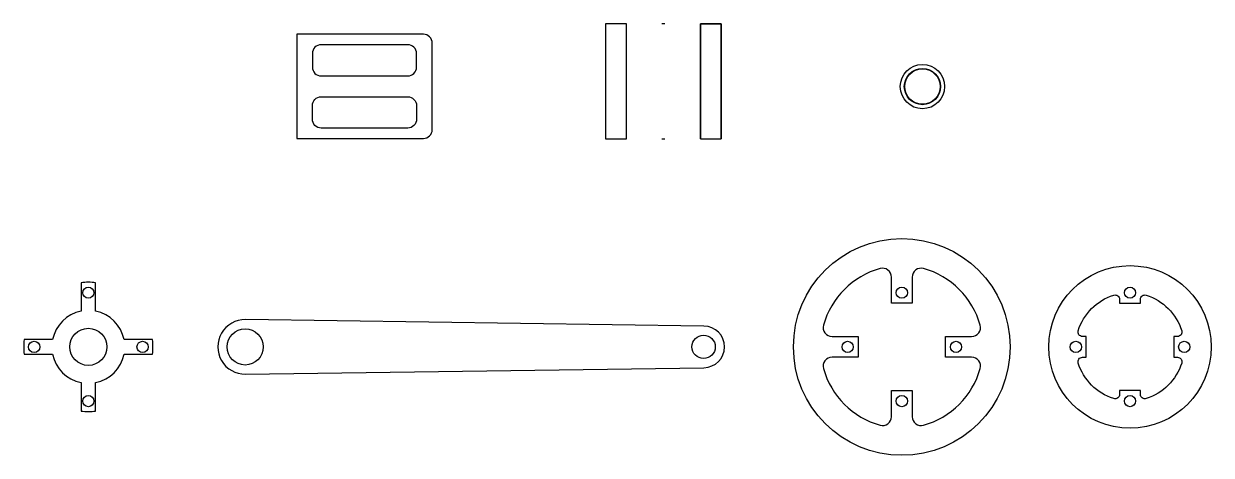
# Model space of a CAD drawing. Header units: millimetres. Extents: x -62 to 1078, y -104 to 310.
import ezdxf

# ---------------------------------------------------------------- set-up
doc = ezdxf.new("R2010")
doc.units = ezdxf.units.MM
doc.layers.get('0').update_dxf_attribs({"true_color": 0xc2ced6})

msp = doc.modelspace()

# ---------------------------------------------------------------- linework, layer by layer
for p, q in [((496.4, 310.1, 35), (496.4, 199.7, 35)), ((496.4, 310.1), (496.4, 199.7)), ((496.4, 310.1), (496.4, 310.1, 35)), ((516.4, 310.1), (496.4, 310.1)), ((516.4, 310.1, 35), (496.4, 310.1, 35)), ((496.4, 310.1), (496.4, 199.7)), ((496.4, 310.1, 35), (496.4, 199.7, 35)), ((496.4, 310.1), (496.4, 310.1, 35)), ((516.4, 310.1), (496.4, 310.1)), ((516.4, 310.1, 35), (496.4, 310.1, 35)), ((516.4, 199.7), (516.4, 310.1)), ((516.4, 310.1), (516.4, 310.1, 35)), ((516.4, 199.7, 35), (516.4, 310.1, 35)), ((516.4, 199.7), (516.4, 310.1)), ((516.4, 310.1), (516.4, 310.1, 35)), ((516.4, 199.7, 35), (516.4, 310.1, 35)), ((553.4, 310.1), (550.4, 310.1)), ((587.4, 310.1), (607.4, 310.1)), ((587.4, 310.1), (587.4, 199.7)), ((587.4, 310.1, 35), (587.4, 199.7, 35)), ((587.4, 310.1), (587.4, 310.1, 35)), ((607.4, 310.1), (587.4, 310.1)), ((607.4, 310.1, 35), (587.4, 310.1, 35)), ((607.4, 310.1), (607.4, 199.7)), ((607.4, 310.1, 35), (607.4, 199.7, 35)), ((607.4, 199.7), (607.4, 310.1)), ((607.4, 310.1), (607.4, 310.1, 35)), ((496.4, 199.7), (516.4, 199.7)), ((496.4, 199.7, 35), (516.4, 199.7, 35)), ((496.4, 199.7), (496.4, 199.7, 35)), ((496.4, 199.7), (516.4, 199.7)), ((496.4, 199.7, 35), (516.4, 199.7, 35)), ((496.4, 199.7), (496.4, 199.7, 35)), ((516.4, 199.7), (516.4, 199.7, 35)), ((516.4, 199.7), (516.4, 199.7, 35)), ((550.4, 199.7), (553.4, 199.7)), ((587.4, 199.7), (607.4, 199.7)), ((587.4, 199.7), (607.4, 199.7)), ((587.4, 199.7, 35), (607.4, 199.7, 35)), ((587.4, 199.7), (587.4, 199.7, 35)), ((607.4, 199.7), (607.4, 199.7, 35))]:
    msp.add_line(p, q)
at = {"extrusion": (1, 1.03041e-15, 0)}
msp.add_line((587.4, 199.7), (587.4, 310.1), dxfattribs=at)
for points in [[(200, 200), (321.5, 200, 0.414214), (330, 208.5), (330, 291.5, 0.414214), (321.5, 300), (200, 300)], [(223.5, 260), (306.5, 260, 0.414214), (315, 268.5), (315, 281.5, 0.414214), (306.5, 290), (223.5, 290, 0.414214), (215, 281.5), (215, 268.5, 0.414214)], [(215, 231.5, -0.414214), (223.5, 240), (306.5, 240, -0.414214), (315, 231.5), (315, 218.5, -0.414214), (306.5, 210), (223.5, 210, -0.414214), (215, 218.5)], [(780.7, -42), (790.7, -42), (790.7, -67, 0.495521), (801.5, -75.2, 0.263861), (855.9, -20.8, 0.495521), (847.7, -10), (822.7, -10), (822.7, 0), (822.7, 10), (847.7, 10, 0.495521), (855.9, 20.8, 0.263861), (801.5, 75.2, 0.495521), (790.7, 67), (790.7, 42), (780.7, 42), (770.7, 42), (770.7, 67, 0.495521), (760, 75.2, 0.263861), (705.5, 20.8, 0.495521), (713.7, 10), (738.7, 10), (738.7, 0), (738.7, -10), (713.7, -10, 0.495521), (705.5, -20.8, 0.263861), (760, -75.2, 0.495521), (770.7, -67), (770.7, -42)], [(7, 45), (7, 51.5), (7, 61.6, 0.056633), (-7, 61.6), (-7, 51.5), (-7, 45), (-7, 34.3, 0.300614), (-34.3, 7), (-51.5, 7), (-61.6, 7, 0.056633), (-61.6, -7), (-51.5, -7), (-34.3, -7, 0.300614), (-7, -34.3), (-7, -51.5), (-7, -61.6, 0.056633), (7, -61.6), (7, -51.5), (7, -34.3, 0.300614), (34.3, -7), (45, -7), (51.5, -7), (61.6, -7, 0.056633), (61.6, 7), (51.5, 7), (45, 7), (34.3, 7, 0.300614), (7, 34.3)], [(957.7, -10), (957.7, 0), (957.7, 10), (954.1, 10, -0.506031), (950, 15.5, -0.245963), (984.1, 49.6, -0.506031), (989.7, 45.6), (989.7, 42), (999.7, 42), (1009.7, 42), (1009.7, 45.6, -0.506031), (1015.2, 49.6, -0.245963), (1049.3, 15.5, -0.506031), (1045.2, 10), (1041.7, 10), (1041.7, 0), (1041.7, -10), (1045.2, -10, -0.506031), (1049.3, -15.5, -0.245963), (1015.2, -49.6, -0.506031), (1009.7, -45.6), (1009.7, -42), (999.7, -42), (989.7, -42), (989.7, -45.6, -0.506031), (984.1, -49.6, -0.245963), (950, -15.5, -0.506031), (954.1, -10)], [(150.8, -26.2), (590.8, -20, 0.986007), (590.8, 20), (150.8, 26.2, 1.014192)]]:
    msp.add_lwpolyline(points, format="xyb", close=True)
for centre, radius in [((800.5, 249.8), 21.3), ((800.5, 249.8), 17.4), ((800.5, 249.8), 17), ((780.7, 0), 104), ((999.7, 0), 78), ((0, 52), 5.39), ((780.7, 52), 5.39), ((999.7, 52), 5.39), ((0, 0), 17.8), ((150.5, 0), 17.4), ((-52, 0), 5.39), ((52, 0), 5.39), ((590.5, 0), 11.2), ((728.7, 0), 5.39), ((832.7, 0), 5.39), ((947.7, 0), 5.39), ((1051.7, 0), 5.39), ((0, -52), 5.39), ((780.7, -52), 5.39), ((999.7, -52), 5.39)]:
    msp.add_circle(centre, radius)

doc.saveas('drawing.dxf')
